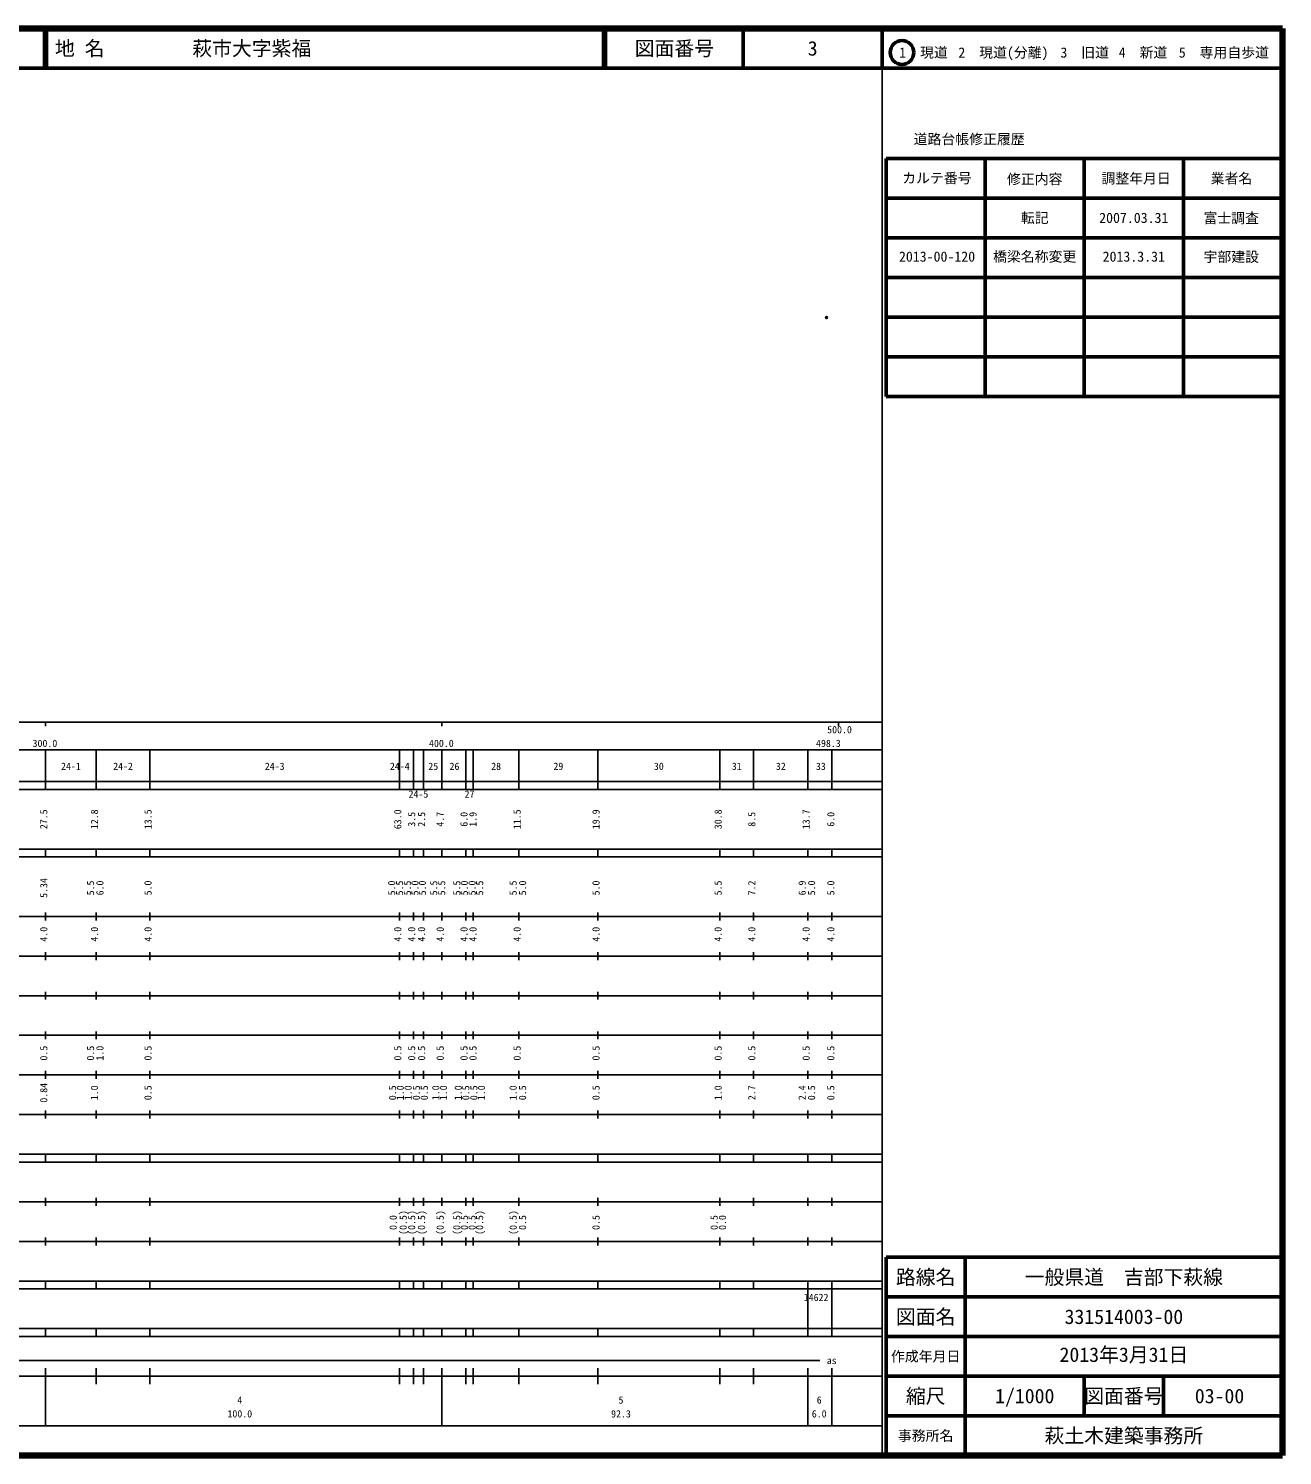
# Model space of a CAD drawing. Units: millimetres on the paper. Extents: x 40 to 680, y 20 to 380.
# Drawn here: x 363.7 to 680, y 20 to 380 of the extents above; entities that cross this region are included whole.
import ezdxf
from ezdxf.enums import TextEntityAlignment as Align

# ---------------------------------------------------------------- set-up
doc = ezdxf.new("R2010")
doc.units = ezdxf.units.MM
doc.header["$PDMODE"] = 32
doc.header["$PDSIZE"] = 0.5
doc.layers.add('M-OTRS', color=6, linetype='Continuous')
doc.layers.add('M-TTL-TXT', color=7, linetype='Continuous')
for name, color, linetype, lineweight in [('M-TTL', 2, 'Continuous', 140), ('M-TTL-BAND', 7, 'Continuous', 25), ('M-TTL-FRAM', 2, 'Continuous', 50), ('M-TTL-LINE', 7, 'Continuous', 50)]:
    doc.layers.add(name, color=color, linetype=linetype, lineweight=lineweight)
doc.styles.add('ＭＳ ゴシック', font='')
doc.styles.get('ＭＳ ゴシック').set_extended_font_data('MS Gothic')

msp = doc.modelspace()

# ---------------------------------------------------------------- linework, layer by layer
at = {"layer": 'M-OTRS'}
msp.add_point((565.002, 307.083), dxfattribs=at)
at = {"layer": 'M-TTL'}
for p, q in [((680, 380), (40, 380)), ((680, 20), (680, 380)), ((40, 20), (680, 20))]:
    msp.add_line(p, q, dxfattribs=at)
at = {"layer": 'M-TTL-BAND'}
for p, q in [((579, 20), (579, 370)), ((40, 205), (579, 205)), ((368, 205), (368, 204)), ((468, 205), (468, 204)), ((568, 205), (568, 204)), ((68, 198), (579, 198)), ((368, 188), (368, 198)), ((380.8, 188), (380.8, 198)), ((394.3, 188), (394.3, 198)), ((457.3, 188), (457.3, 198)), ((460.8, 188), (460.8, 198)), ((463.3, 188), (463.3, 198)), ((468, 188), (468, 198)), ((474, 188), (474, 198)), ((475.9, 188), (475.9, 198)), ((487.4, 188), (487.4, 198)), ((507.3, 188), (507.3, 198)), ((538.1, 188), (538.1, 198)), ((546.6, 188), (546.6, 198)), ((560.3, 188), (560.3, 198)), ((566.3, 188), (566.3, 198)), ((40, 190), (579, 190)), ((40, 188), (579, 188)), ((40, 173), (579, 173)), ((368, 171), (368, 173)), ((380.8, 171), (380.8, 173)), ((394.3, 171), (394.3, 173)), ((457.3, 171), (457.3, 173)), ((460.8, 171), (460.8, 173)), ((463.3, 171), (463.3, 173)), ((468, 171), (468, 173)), ((474, 171), (474, 173)), ((475.9, 171), (475.9, 173)), ((487.4, 171), (487.4, 173)), ((507.3, 171), (507.3, 173)), ((538.1, 171), (538.1, 173)), ((546.6, 171), (546.6, 173)), ((560.3, 171), (560.3, 173)), ((566.3, 171), (566.3, 173)), ((40, 171), (579, 171)), ((40, 156), (579, 156)), ((368, 155), (368, 157)), ((380.8, 155), (380.8, 157)), ((394.3, 155), (394.3, 157)), ((457.3, 155), (457.3, 157)), ((460.8, 155), (460.8, 157)), ((463.3, 155), (463.3, 157)), ((468, 155), (468, 157)), ((474, 155), (474, 157)), ((475.9, 155), (475.9, 157)), ((487.4, 155), (487.4, 157)), ((507.3, 155), (507.3, 157)), ((538.1, 155), (538.1, 157)), ((546.6, 155), (546.6, 157)), ((560.3, 155), (560.3, 157)), ((566.3, 155), (566.3, 157)), ((46, 146), (579, 146)), ((368, 145), (368, 147)), ((380.8, 145), (380.8, 147)), ((394.3, 145), (394.3, 147)), ((457.3, 145), (457.3, 147)), ((460.8, 145), (460.8, 147)), ((463.3, 145), (463.3, 147)), ((468, 145), (468, 147)), ((474, 145), (474, 147)), ((475.9, 145), (475.9, 147)), ((487.4, 145), (487.4, 147)), ((507.3, 145), (507.3, 147)), ((538.1, 145), (538.1, 147)), ((546.6, 145), (546.6, 147)), ((560.3, 145), (560.3, 147)), ((566.3, 145), (566.3, 147)), ((368, 135), (368, 137)), ((380.8, 135), (380.8, 137)), ((394.3, 135), (394.3, 137)), ((457.3, 135), (457.3, 137)), ((460.8, 135), (460.8, 137)), ((463.3, 135), (463.3, 137)), ((468, 135), (468, 137)), ((474, 135), (474, 137)), ((475.9, 135), (475.9, 137)), ((487.4, 135), (487.4, 137)), ((507.3, 135), (507.3, 137)), ((538.1, 135), (538.1, 137)), ((546.6, 135), (546.6, 137)), ((560.3, 135), (560.3, 137)), ((566.3, 135), (566.3, 137)), ((52, 136), (579, 136)), ((46, 126), (579, 126)), ((368, 125), (368, 127)), ((380.8, 125), (380.8, 127)), ((394.3, 125), (394.3, 127)), ((457.3, 125), (457.3, 127)), ((460.8, 125), (460.8, 127)), ((463.3, 125), (463.3, 127)), ((468, 125), (468, 127)), ((474, 125), (474, 127)), ((475.9, 125), (475.9, 127)), ((487.4, 125), (487.4, 127)), ((507.3, 125), (507.3, 127)), ((538.1, 125), (538.1, 127)), ((546.6, 125), (546.6, 127)), ((560.3, 125), (560.3, 127)), ((566.3, 125), (566.3, 127)), ((52, 116), (579, 116)), ((368, 115), (368, 117)), ((380.8, 115), (380.8, 117)), ((394.3, 115), (394.3, 117)), ((457.3, 115), (457.3, 117)), ((460.8, 115), (460.8, 117)), ((463.3, 115), (463.3, 117)), ((468, 115), (468, 117)), ((474, 115), (474, 117)), ((475.9, 115), (475.9, 117)), ((487.4, 115), (487.4, 117)), ((507.3, 115), (507.3, 117)), ((538.1, 115), (538.1, 117)), ((546.6, 115), (546.6, 117)), ((560.3, 115), (560.3, 117)), ((566.3, 115), (566.3, 117)), ((46, 106), (579, 106)), ((368, 105), (368, 107)), ((380.8, 105), (380.8, 107)), ((394.3, 105), (394.3, 107)), ((457.3, 105), (457.3, 107)), ((460.8, 105), (460.8, 107)), ((463.3, 105), (463.3, 107)), ((468, 105), (468, 107)), ((474, 105), (474, 107)), ((475.9, 105), (475.9, 107)), ((487.4, 105), (487.4, 107)), ((507.3, 105), (507.3, 107)), ((538.1, 105), (538.1, 107)), ((546.6, 105), (546.6, 107)), ((560.3, 105), (560.3, 107)), ((566.3, 105), (566.3, 107)), ((40, 96), (579, 96)), ((40, 94), (579, 94)), ((368, 94), (368, 96)), ((380.8, 94), (380.8, 96)), ((394.3, 94), (394.3, 96)), ((457.3, 94), (457.3, 96)), ((460.8, 94), (460.8, 96)), ((463.3, 94), (463.3, 96)), ((468, 94), (468, 96)), ((474, 94), (474, 96)), ((475.9, 94), (475.9, 96)), ((487.4, 94), (487.4, 96)), ((507.3, 94), (507.3, 96)), ((538.1, 94), (538.1, 96)), ((546.6, 94), (546.6, 96)), ((560.3, 94), (560.3, 96)), ((566.3, 94), (566.3, 96)), ((49, 84), (579, 84)), ((368, 83), (368, 85)), ((380.8, 83), (380.8, 85)), ((394.3, 83), (394.3, 85)), ((457.3, 83), (457.3, 85)), ((460.8, 83), (460.8, 85)), ((463.3, 83), (463.3, 85)), ((468, 83), (468, 85)), ((474, 83), (474, 85)), ((475.9, 83), (475.9, 85)), ((487.4, 83), (487.4, 85)), ((507.3, 83), (507.3, 85)), ((538.1, 83), (538.1, 85)), ((546.6, 83), (546.6, 85)), ((560.3, 83), (560.3, 85)), ((566.3, 83), (566.3, 85)), ((40, 74), (579, 74)), ((368, 73), (368, 75)), ((380.8, 73), (380.8, 75)), ((394.3, 73), (394.3, 75)), ((457.3, 73), (457.3, 75)), ((460.8, 73), (460.8, 75)), ((463.3, 73), (463.3, 75)), ((468, 73), (468, 75)), ((474, 73), (474, 75)), ((475.9, 73), (475.9, 75)), ((487.4, 73), (487.4, 75)), ((507.3, 73), (507.3, 75)), ((538.1, 73), (538.1, 75)), ((546.6, 73), (546.6, 75)), ((560.3, 73), (560.3, 75)), ((566.3, 73), (566.3, 75)), ((40, 64), (579, 64)), ((40, 62), (579, 62)), ((368, 62), (368, 64)), ((380.8, 62), (380.8, 64)), ((394.3, 62), (394.3, 64)), ((457.3, 62), (457.3, 64)), ((460.8, 62), (460.8, 64)), ((463.3, 62), (463.3, 64)), ((468, 62), (468, 64)), ((474, 62), (474, 64)), ((475.9, 62), (475.9, 64)), ((487.4, 62), (487.4, 64)), ((507.3, 62), (507.3, 64)), ((538.1, 62), (538.1, 64)), ((546.6, 62), (546.6, 64)), ((560.3, 62), (560.3, 64)), ((560.3, 52), (560.3, 62)), ((566.3, 62), (566.3, 64)), ((566.3, 52), (566.3, 62)), ((40, 52), (579, 52)), ((368, 50), (368, 52)), ((380.8, 50), (380.8, 52)), ((394.3, 50), (394.3, 52)), ((457.3, 50), (457.3, 52)), ((460.8, 50), (460.8, 52)), ((463.3, 50), (463.3, 52)), ((468, 50), (468, 52)), ((474, 50), (474, 52)), ((475.9, 50), (475.9, 52)), ((487.4, 50), (487.4, 52)), ((507.3, 50), (507.3, 52)), ((538.1, 50), (538.1, 52)), ((546.6, 50), (546.6, 52)), ((560.3, 50), (560.3, 52)), ((566.3, 50), (566.3, 52)), ((40, 50), (579, 50)), ((71, 44), (563.3, 44)), ((40, 40), (579, 40)), ((368, 27.5), (368, 42)), ((380.8, 38), (380.8, 42)), ((394.3, 38), (394.3, 42)), ((457.3, 38), (457.3, 42)), ((460.8, 38), (460.8, 42)), ((463.3, 38), (463.3, 42)), ((468, 27.5), (468, 42)), ((474, 38), (474, 42)), ((475.9, 38), (475.9, 42)), ((487.4, 38), (487.4, 42)), ((507.3, 38), (507.3, 42)), ((538.1, 38), (538.1, 42)), ((546.6, 38), (546.6, 42)), ((560.3, 27.5), (560.3, 42)), ((566.3, 27.5), (566.3, 42)), ((68, 27.5), (579, 27.5))]:
    msp.add_line(p, q, dxfattribs=at)
at = {"layer": 'M-TTL-FRAM'}
for p, q in [((580, 347.197), (580, 287.197)), ((580, 347.197), (680, 347.197)), ((580, 287.197), (680, 287.197)), ((680, 70), (580, 70)), ((580, 70), (580, 20))]:
    msp.add_line(p, q, dxfattribs=at)
at = {"layer": 'M-TTL-LINE'}
for p, q in [((367.75, 380), (367.75, 370)), ((368.25, 380), (368.25, 370)), ((508.747, 380), (508.747, 370)), ((509.247, 380), (509.247, 370)), ((543.997, 380), (543.997, 370)), ((579, 380), (579, 370)), ((40, 370), (680, 370)), ((605, 347.197), (605, 287.197)), ((630, 347.197), (630, 287.197)), ((655, 347.197), (655, 287.197)), ((580, 337.197), (680, 337.197)), ((580, 327.197), (680, 327.197)), ((580, 317.197), (680, 317.197)), ((580, 307.197), (680, 307.197)), ((580, 297.197), (680, 297.197)), ((600, 70), (600, 20)), ((680, 60), (580, 60)), ((680, 50), (580, 50)), ((680, 40), (580, 40)), ((630, 40), (630, 30)), ((650, 40), (650, 30)), ((680, 30), (580, 30))]:
    msp.add_line(p, q, dxfattribs=at)
msp.add_circle((584.031, 373.958), 3, dxfattribs=at)

# ---------------------------------------------------------------- texts
at = {"layer": 'M-TTL-BAND', "style": 'ＭＳ ゴシック'}
for s, p in [('500.0', (568.273, 201.654)), ('300.0', (367.844, 198.195)), ('400.0', (467.844, 198.195)), ('498.3', (565.463, 198.195)), ('24-1', (374.4, 192.405)), ('24-2', (387.55, 192.405)), ('24-3', (425.8, 192.405)), ('24-4', (457.352, 192.405)), ('25', (465.8, 192.405)), ('26', (471.15, 192.405)), ('28', (481.65, 192.405)), ('29', (497.35, 192.405)), ('30', (522.7, 192.405)), ('31', (542.35, 192.405)), ('32', (553.45, 192.405)), ('33', (563.553, 192.405)), ('24-5', (462.05, 185.395)), ('27', (474.95, 185.389)), ('as', (566.3, 42.5)), ('4', (417, 32.523)), ('5', (513.15, 32.523)), ('6', (563.15, 32.523)), ('100.0', (417, 29.033)), ('92.3', (513.15, 29.033)), ('6.0', (563.15, 29.033))]:
    msp.add_text(s, height=1.833, dxfattribs=at).set_placement(p, align=Align.BOTTOM_CENTER)
for s, p in [('27.5', (369, 180.5)), ('12.8', (381.8, 180.5)), ('13.5', (395.3, 180.5)), ('63.0', (458.3, 180.5)), ('3.5', (461.8, 180.5)), ('2.5', (464.3, 180.5)), ('4.7', (469, 180.5)), ('6.0', (475, 180.5)), ('1.9', (477.266, 180.5)), ('11.5', (488.4, 180.5)), ('19.9', (508.3, 180.5)), ('30.8', (539.1, 180.5)), ('8.5', (547.6, 180.5)), ('13.7', (561.3, 180.5)), ('6.0', (567.532, 180.5)), ('5.34', (369, 163.174)), ('5.5', (380.8, 163.174)), ('6.0', (383.17, 163.174)), ('5.0', (395.3, 163.174)), ('5.0', (456.755, 163.174)), ('5.5', (458.745, 163.174)), ('5.5', (460.723, 163.174)), ('5.0', (462.625, 163.174)), ('5.0', (464.498, 163.174)), ('5.5', (467.353, 163.174)), ('5.5', (469.371, 163.174)), ('5.5', (473.172, 163.174)), ('5.0', (475.072, 163.174)), ('5.0', (477.043, 163.174)), ('5.5', (478.943, 163.174)), ('5.5', (487.4, 163.174)), ('5.0', (489.77, 163.174)), ('5.0', (508.3, 163.174)), ('5.5', (539.1, 163.174)), ('7.2', (547.6, 163.174)), ('6.9', (560.3, 163.174)), ('5.0', (562.67, 163.174)), ('5.0', (567.532, 163.174)), ('4.0', (369, 151.5)), ('4.0', (381.8, 151.5)), ('4.0', (395.3, 151.5)), ('4.0', (458.3, 151.5)), ('4.0', (461.8, 151.5)), ('4.0', (464.3, 151.5)), ('4.0', (469, 151.5)), ('4.0', (475, 151.5)), ('4.0', (477.266, 151.5)), ('4.0', (488.4, 151.5)), ('4.0', (508.3, 151.5)), ('4.0', (539.1, 151.5)), ('4.0', (547.6, 151.5)), ('4.0', (561.3, 151.5)), ('4.0', (567.532, 151.5)), ('0.5', (369, 121.5)), ('0.5', (380.8, 121.5)), ('1.0', (383.17, 121.5)), ('0.5', (395.3, 121.5)), ('0.5', (458.3, 121.5)), ('0.5', (461.8, 121.5)), ('0.5', (464.3, 121.5)), ('0.5', (469, 121.5)), ('0.5', (475, 121.5)), ('0.5', (477.266, 121.5)), ('0.5', (488.4, 121.5)), ('0.5', (508.3, 121.5)), ('0.5', (539.1, 121.5)), ('0.5', (547.6, 121.5)), ('0.5', (561.3, 121.5)), ('0.5', (567.532, 121.5)), ('0.84', (369, 111.5)), ('1.0', (381.8, 111.5)), ('0.5', (395.3, 111.5)), ('0.5', (456.968, 111.5)), ('1.0', (458.928, 111.5)), ('1.0', (460.907, 111.5)), ('0.5', (462.984, 111.5)), ('0.5', (464.986, 111.5)), ('1.0', (467.876, 111.5)), ('1.0', (469.821, 111.5)), ('1.0', (473.561, 111.5)), ('0.5', (475.461, 111.5)), ('0.5', (477.496, 111.5)), ('1.0', (479.396, 111.5)), ('1.0', (487.4, 111.5)), ('0.5', (489.77, 111.5)), ('0.5', (508.3, 111.5)), ('1.0', (539.1, 111.5)), ('2.7', (547.6, 111.5)), ('2.4', (560.3, 111.5)), ('0.5', (562.67, 111.5)), ('0.5', (567.532, 111.5)), ('0.0', (457.149, 78.764)), ('(0.5)', (459.67, 78.764)), ('(0.5)', (461.8, 78.764)), ('(0.5)', (464.3, 78.764)), ('(0.5)', (469, 78.764)), ('(0.5)', (473.2, 78.764)), ('0.5', (475.1, 78.764)), ('0.5', (477.037, 78.764)), ('(0.5)', (478.937, 78.764)), ('(0.5)', (487.4, 78.764)), ('0.5', (489.77, 78.764)), ('0.5', (508.3, 78.764)), ('0.5', (538.1, 78.764)), ('0.0', (540.189, 78.764))]:
    msp.add_text(s, height=1.833, rotation=90, dxfattribs=at).set_placement(p, align=Align.BOTTOM_CENTER)
msp.add_text('14622', height=1.833, dxfattribs=at).set_placement((559.248, 58.405), align=Align.BOTTOM_LEFT)
at = {"layer": 'M-TTL-TXT', "style": 'ＭＳ ゴシック'}
for s, p in [('地 名', (370.38, 375)), ('萩市大字紫福', (405.024, 375))]:
    msp.add_text(s, height=3.666, dxfattribs=at).set_placement(p, align=Align.MIDDLE_LEFT)
for s, height, p in [('図面番号', 3.666, (526.622, 375)), ('3', 3.666, (561.497, 375)), ('1\u3000現道', 2.566, (589.448, 373.958)), ('2\u3000現道(分離)', 2.566, (609.619, 373.958)), ('3\u3000旧道', 2.566, (630.121, 373.958)), ('4\u3000新道', 2.566, (644.824, 373.958)), ('5\u3000専用自歩道', 2.566, (665.228, 373.958)), ('道路台帳修正履歴', 2.566, (600.968, 352.113)), ('カルテ番号', 2.566, (592.839, 342.277)), ('修正内容', 2.566, (617.509, 342.023)), ('調整年月日', 2.566, (643.089, 342.197)), ('業者名', 2.566, (667.134, 342.197)), ('転記', 2.566, (617.5, 332.245)), ('2007.03.31', 2.566, (642.5, 332.245)), ('富士調査', 2.566, (667.077, 332.189)), ('路線名', 3.666, (590, 65)), ('路線名', 3.666, (590, 65)), ('一般県道\u3000吉部下萩線', 3.666, (640, 65)), ('図面名', 3.666, (590, 55)), ('図面名', 3.666, (590, 55)), ('331514003-00', 3.666, (640, 55)), ('作成年月日', 2.566, (590, 45)), ('作成年月日', 2.566, (590, 45)), ('縮尺', 3.666, (590, 35)), ('縮尺', 3.666, (590, 35)), ('1/1000', 3.666, (615, 35)), ('図面番号', 3.666, (640, 35)), ('図面番号', 3.666, (640, 35)), ('03-00', 3.666, (664.125, 35)), ('事務所名', 2.566, (590, 25)), ('事務所名', 2.566, (590, 25)), ('萩土木建築事務所', 3.666, (640, 25))]:
    msp.add_text(s, height=height, dxfattribs=at).set_placement(p, align=Align.MIDDLE_CENTER)
for s, height, p in [('橋梁名称変更', 2.566, (617.5, 320.414)), ('宇部建設', 2.566, (667.077, 320.357)), ('2013-00-120', 2.566, (592.873, 320.414)), ('2013.3.31', 2.566, (642.5, 320.414)), ('2013年3月31日', 3.666, (640, 42.5))]:
    msp.add_text(s, height=height, dxfattribs=at).set_placement(p, align=Align.BOTTOM_CENTER)

doc.saveas('drawing.dxf')
